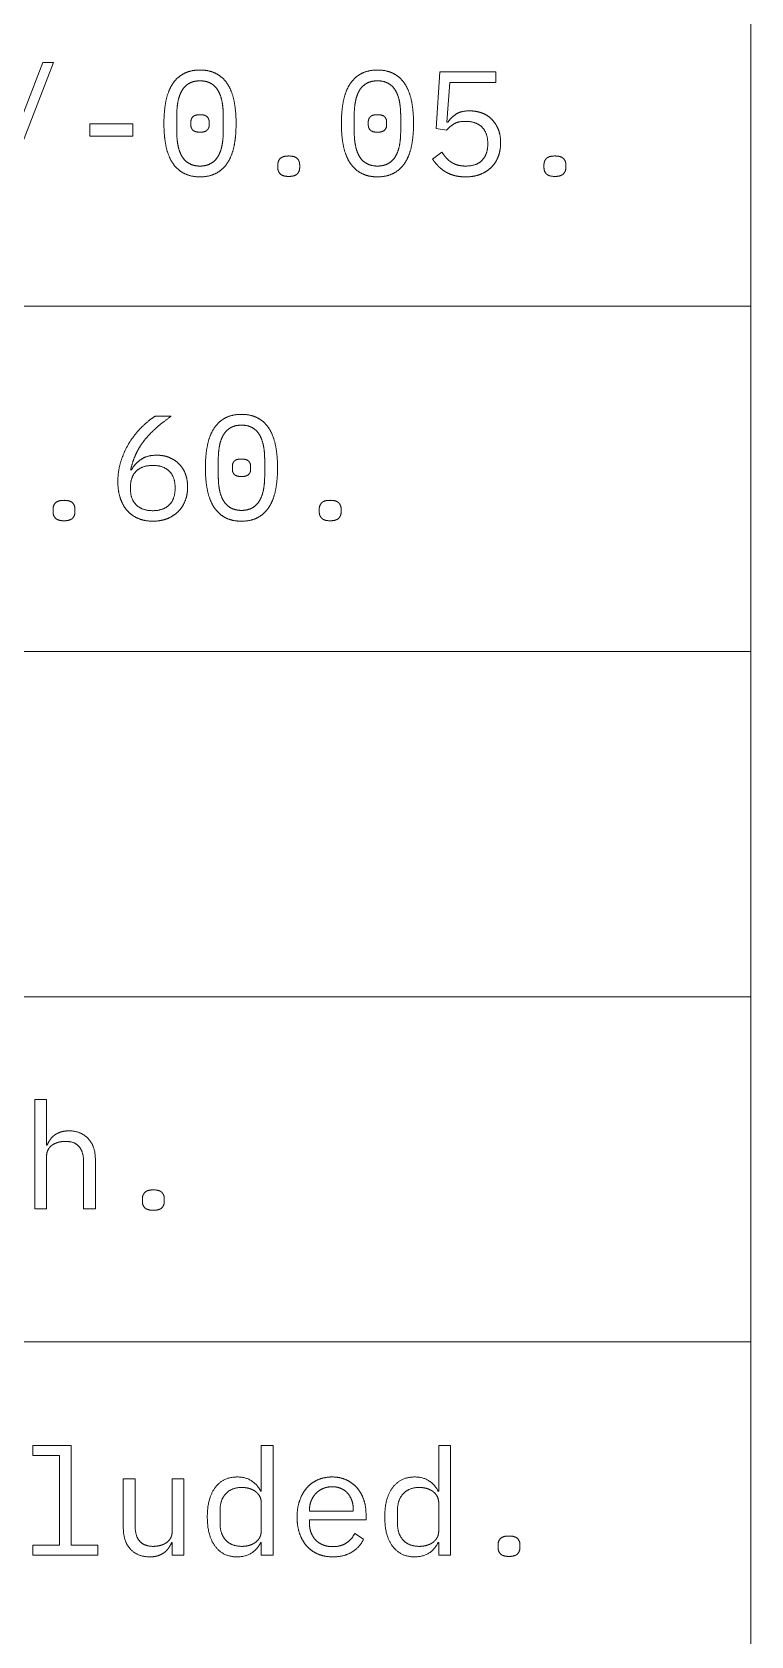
# Model space of a CAD drawing. Header units: millimetres. Extents: x 25 to 584, y 11 to 410.
# Drawn here: x 552.17 to 566.75, y 73.39 to 105.91 of the extents above; entities that cross this region are included whole.
import ezdxf

# ---------------------------------------------------------------- set-up
doc = ezdxf.new("R2010")
doc.units = ezdxf.units.MM
doc.layers.add('dims', color=7, linetype='Continuous', lineweight=5)

msp = doc.modelspace()

# ---------------------------------------------------------------- linework, layer by layer
at = {"layer": 'dims'}
for p, q in [((566.75, 30.35), (566.75, 135.35)), ((552.387, 105.29), (551.343, 102.596)), ((551.559, 102.596), (552.603, 105.29)), ((552.603, 105.29), (552.387, 105.29)), ((560.436, 105.104), (560.361, 103.952)), ((561.576, 105.104), (560.436, 105.104)), ((561.576, 104.885), (561.576, 105.104)), ((560.58, 104.084), (560.64, 104.885)), ((560.64, 104.885), (561.576, 104.885)), ((555.102, 103.886), (555.102, 104.228)), ((555.387, 104.09), (555.387, 104.024)), ((555.759, 104.024), (555.759, 104.09)), ((556.044, 104.228), (556.044, 103.886)), ((558.702, 103.886), (558.702, 104.228)), ((558.987, 104.09), (558.987, 104.024)), ((559.359, 104.024), (559.359, 104.09)), ((559.644, 104.228), (559.644, 103.886)), ((560.601, 104.084), (560.58, 104.084)), ((553.338, 104.048), (553.338, 103.796)), ((554.208, 104.048), (553.338, 104.048)), ((553.338, 103.796), (554.208, 103.796)), ((554.208, 103.796), (554.208, 104.048)), ((560.361, 103.952), (560.574, 103.922)), ((560.481, 103.475), (560.292, 103.331)), ((561.411, 103.658), (561.411, 103.634)), ((557.151, 103.217), (557.151, 103.163)), ((557.595, 103.163), (557.595, 103.217)), ((562.551, 103.217), (562.551, 103.163)), ((562.995, 103.163), (562.995, 103.217)), ((432.22, 100.35), (566.75, 100.35)), ((554.989, 98.122), (554.665, 98.122)), ((555.944, 96.904), (555.944, 97.246)), ((556.885, 97.246), (556.885, 96.904)), ((554.179, 97.03), (554.164, 97.036)), ((556.229, 97.108), (556.229, 97.042)), ((556.6, 97.042), (556.6, 97.108)), ((554.161, 96.652), (554.161, 96.676)), ((555.067, 96.676), (555.067, 96.652)), ((552.592, 96.235), (552.592, 96.181)), ((553.036, 96.181), (553.036, 96.235)), ((557.992, 96.235), (557.992, 96.181)), ((558.436, 96.181), (558.436, 96.235)), ((432.22, 93.35), (566.75, 93.35)), ((432.22, 86.35), (566.75, 86.35)), ((552.221, 84.266), (552.221, 82.046)), ((552.461, 84.266), (552.221, 84.266)), ((552.461, 83.342), (552.461, 84.266)), ((552.472, 83.342), (552.461, 83.342)), ((552.461, 82.046), (552.461, 83.12)), ((553.211, 82.997), (553.211, 82.046)), ((553.451, 82.046), (553.451, 83.039)), ((552.221, 82.046), (552.461, 82.046)), ((553.211, 82.046), (553.451, 82.046)), ((554.404, 82.253), (554.404, 82.199)), ((554.849, 82.199), (554.849, 82.253)), ((432.22, 79.35), (566.75, 79.35)), ((552.181, 77.248), (552.181, 77.044)), ((552.961, 77.248), (552.181, 77.248)), ((552.961, 75.232), (552.961, 77.248)), ((556.816, 77.248), (556.816, 76.324)), ((557.056, 77.248), (556.816, 77.248)), ((557.056, 75.028), (557.056, 77.248)), ((560.416, 77.248), (560.416, 76.324)), ((560.656, 77.248), (560.416, 77.248)), ((560.656, 75.028), (560.656, 77.248)), ((552.181, 77.044), (552.721, 77.044)), ((552.721, 77.044), (552.721, 75.232)), ((554.017, 76.576), (554.017, 75.583)), ((554.257, 76.576), (554.017, 76.576)), ((554.257, 75.625), (554.257, 76.576)), ((555.007, 76.576), (555.007, 75.502)), ((555.247, 76.576), (555.007, 76.576)), ((555.247, 75.028), (555.247, 76.576)), ((556.816, 76.324), (556.804, 76.324)), ((560.416, 76.324), (560.404, 76.324)), ((555.979, 75.67), (555.979, 75.934)), ((556.816, 76.081), (556.816, 75.523)), ((557.794, 75.922), (557.794, 75.943)), ((558.682, 75.922), (557.794, 75.922)), ((558.682, 75.955), (558.682, 75.922)), ((558.941, 75.742), (558.941, 75.856)), ((559.579, 75.67), (559.579, 75.934)), ((560.416, 76.081), (560.416, 75.523)), ((557.794, 75.742), (558.941, 75.742)), ((557.794, 75.67), (557.794, 75.742)), ((558.889, 75.349), (558.712, 75.469)), ((552.181, 75.232), (552.181, 75.028)), ((552.721, 75.232), (552.181, 75.232)), ((553.501, 75.232), (552.961, 75.232)), ((553.501, 75.028), (553.501, 75.232)), ((554.996, 75.28), (555.007, 75.28)), ((555.007, 75.28), (555.007, 75.028)), ((556.804, 75.28), (556.816, 75.28)), ((556.816, 75.28), (556.816, 75.028)), ((560.404, 75.28), (560.416, 75.28)), ((560.416, 75.28), (560.416, 75.028)), ((561.619, 75.235), (561.619, 75.181)), ((562.064, 75.181), (562.064, 75.235)), ((552.181, 75.028), (553.501, 75.028)), ((555.007, 75.028), (555.247, 75.028)), ((556.816, 75.028), (557.056, 75.028)), ((560.416, 75.028), (560.656, 75.028))]:
    msp.add_line(p, q, dxfattribs=at)
for points in [[(555.015, 104.855), (555.105, 104.993), (555.243, 105.066)], [(555.243, 105.066), (555.381, 105.14), (555.573, 105.14)], [(555.573, 105.14), (555.765, 105.14), (555.903, 105.066)], [(555.903, 105.066), (556.041, 104.993), (556.131, 104.855)], [(558.615, 104.855), (558.705, 104.993), (558.843, 105.066)], [(558.843, 105.066), (558.981, 105.14), (559.173, 105.14)], [(559.173, 105.14), (559.365, 105.14), (559.503, 105.066)], [(559.503, 105.066), (559.641, 104.993), (559.731, 104.855)], [(554.883, 104.515), (554.925, 104.717), (555.015, 104.855)], [(555.211, 104.732), (555.156, 104.642), (555.129, 104.513)], [(555.357, 104.871), (555.267, 104.822), (555.211, 104.732)], [(555.573, 104.921), (555.447, 104.921), (555.357, 104.871)], [(555.789, 104.871), (555.699, 104.921), (555.573, 104.921)], [(555.934, 104.732), (555.879, 104.822), (555.789, 104.871)], [(556.017, 104.513), (555.99, 104.642), (555.934, 104.732)], [(556.131, 104.855), (556.221, 104.717), (556.263, 104.515)], [(558.483, 104.515), (558.525, 104.717), (558.615, 104.855)], [(558.811, 104.732), (558.756, 104.642), (558.729, 104.513)], [(558.957, 104.871), (558.867, 104.822), (558.811, 104.732)], [(559.173, 104.921), (559.047, 104.921), (558.957, 104.871)], [(559.389, 104.871), (559.299, 104.921), (559.173, 104.921)], [(559.534, 104.732), (559.479, 104.822), (559.389, 104.871)], [(559.617, 104.513), (559.59, 104.642), (559.534, 104.732)], [(559.731, 104.855), (559.821, 104.717), (559.863, 104.515)], [(554.841, 104.057), (554.841, 104.312), (554.883, 104.515)], [(555.129, 104.513), (555.102, 104.384), (555.102, 104.228)], [(556.044, 104.228), (556.044, 104.384), (556.017, 104.513)], [(556.263, 104.515), (556.305, 104.312), (556.305, 104.057)], [(558.441, 104.057), (558.441, 104.312), (558.483, 104.515)], [(558.729, 104.513), (558.702, 104.384), (558.702, 104.228)], [(559.644, 104.228), (559.644, 104.384), (559.617, 104.513)], [(559.863, 104.515), (559.905, 104.312), (559.905, 104.057)], [(555.387, 104.09), (555.387, 104.15), (555.427, 104.192)], [(555.427, 104.192), (555.468, 104.234), (555.573, 104.234)], [(555.573, 104.234), (555.678, 104.234), (555.718, 104.192)], [(555.718, 104.192), (555.759, 104.15), (555.759, 104.09)], [(558.987, 104.09), (558.987, 104.15), (559.027, 104.192)], [(559.027, 104.192), (559.068, 104.234), (559.173, 104.234)], [(559.173, 104.234), (559.278, 104.234), (559.318, 104.192)], [(559.318, 104.192), (559.359, 104.15), (559.359, 104.09)], [(560.601, 104.084), (560.679, 104.189), (560.775, 104.251)], [(560.958, 104.099), (560.808, 104.099), (560.725, 104.048)], [(560.775, 104.251), (560.871, 104.312), (561.039, 104.312)], [(561.294, 103.982), (561.177, 104.099), (560.958, 104.099)], [(561.039, 104.312), (561.177, 104.312), (561.292, 104.269)], [(561.292, 104.269), (561.408, 104.225), (561.492, 104.141)], [(561.492, 104.141), (561.576, 104.057), (561.624, 103.939)], [(554.883, 103.598), (554.841, 103.799), (554.841, 104.057)], [(555.102, 103.886), (555.102, 103.727), (555.129, 103.6)], [(555.427, 103.922), (555.387, 103.964), (555.387, 104.024)], [(555.573, 103.88), (555.468, 103.88), (555.427, 103.922)], [(555.718, 103.922), (555.678, 103.88), (555.573, 103.88)], [(555.759, 104.024), (555.759, 103.964), (555.718, 103.922)], [(556.017, 103.6), (556.044, 103.727), (556.044, 103.886)], [(556.305, 104.057), (556.305, 103.799), (556.263, 103.598)], [(558.483, 103.598), (558.441, 103.799), (558.441, 104.057)], [(558.702, 103.886), (558.702, 103.727), (558.729, 103.6)], [(559.027, 103.922), (558.987, 103.964), (558.987, 104.024)], [(559.173, 103.88), (559.068, 103.88), (559.027, 103.922)], [(559.318, 103.922), (559.278, 103.88), (559.173, 103.88)], [(559.359, 104.024), (559.359, 103.964), (559.318, 103.922)], [(559.617, 103.6), (559.644, 103.727), (559.644, 103.886)], [(559.905, 104.057), (559.905, 103.799), (559.863, 103.598)], [(560.725, 104.048), (560.643, 103.997), (560.574, 103.922)], [(561.411, 103.658), (561.411, 103.865), (561.294, 103.982)], [(561.624, 103.939), (561.672, 103.82), (561.672, 103.667)], [(555.015, 103.259), (554.925, 103.397), (554.883, 103.598)], [(555.129, 103.6), (555.156, 103.472), (555.211, 103.382)], [(555.934, 103.382), (555.99, 103.472), (556.017, 103.6)], [(556.263, 103.598), (556.221, 103.397), (556.131, 103.259)], [(558.615, 103.259), (558.525, 103.397), (558.483, 103.598)], [(558.729, 103.6), (558.756, 103.472), (558.811, 103.382)], [(559.534, 103.382), (559.59, 103.472), (559.617, 103.6)], [(559.863, 103.598), (559.821, 103.397), (559.731, 103.259)], [(560.481, 103.475), (560.523, 103.412), (560.566, 103.361)], [(561.295, 103.31), (561.411, 103.427), (561.411, 103.634)], [(561.672, 103.667), (561.672, 103.514), (561.624, 103.387)], [(555.243, 103.048), (555.105, 103.121), (555.015, 103.259)], [(555.211, 103.382), (555.267, 103.292), (555.357, 103.243)], [(555.357, 103.243), (555.447, 103.193), (555.573, 103.193)], [(555.573, 103.193), (555.699, 103.193), (555.789, 103.243)], [(555.789, 103.243), (555.879, 103.292), (555.934, 103.382)], [(556.131, 103.259), (556.041, 103.121), (555.903, 103.048)], [(557.151, 103.217), (557.151, 103.295), (557.2, 103.346)], [(557.2, 103.034), (557.151, 103.085), (557.151, 103.163)], [(557.2, 103.346), (557.25, 103.397), (557.373, 103.397)], [(557.373, 103.397), (557.496, 103.397), (557.545, 103.346)], [(557.545, 103.346), (557.595, 103.295), (557.595, 103.217)], [(557.595, 103.163), (557.595, 103.085), (557.545, 103.034)], [(558.843, 103.048), (558.705, 103.121), (558.615, 103.259)], [(558.811, 103.382), (558.867, 103.292), (558.957, 103.243)], [(558.957, 103.243), (559.047, 103.193), (559.173, 103.193)], [(559.173, 103.193), (559.299, 103.193), (559.389, 103.243)], [(559.389, 103.243), (559.479, 103.292), (559.534, 103.382)], [(559.731, 103.259), (559.641, 103.121), (559.503, 103.048)], [(560.4, 103.199), (560.34, 103.262), (560.292, 103.331)], [(560.539, 103.085), (560.46, 103.136), (560.4, 103.199)], [(560.566, 103.361), (560.61, 103.31), (560.667, 103.273)], [(560.667, 103.273), (560.724, 103.235), (560.796, 103.214)], [(560.796, 103.214), (560.868, 103.193), (560.964, 103.193)], [(560.964, 103.193), (561.18, 103.193), (561.295, 103.31)], [(561.483, 103.168), (561.39, 103.076), (561.258, 103.025)], [(561.624, 103.387), (561.576, 103.259), (561.483, 103.168)], [(562.551, 103.217), (562.551, 103.295), (562.6, 103.346)], [(562.6, 103.034), (562.551, 103.085), (562.551, 103.163)], [(562.6, 103.346), (562.65, 103.397), (562.773, 103.397)], [(562.773, 103.397), (562.896, 103.397), (562.945, 103.346)], [(562.945, 103.346), (562.995, 103.295), (562.995, 103.217)], [(562.995, 103.163), (562.995, 103.085), (562.945, 103.034)], [(555.573, 102.974), (555.381, 102.974), (555.243, 103.048)], [(555.903, 103.048), (555.765, 102.974), (555.573, 102.974)], [(557.373, 102.983), (557.25, 102.983), (557.2, 103.034)], [(557.545, 103.034), (557.496, 102.983), (557.373, 102.983)], [(559.173, 102.974), (558.981, 102.974), (558.843, 103.048)], [(559.503, 103.048), (559.365, 102.974), (559.173, 102.974)], [(560.722, 103.004), (560.619, 103.034), (560.539, 103.085)], [(560.958, 102.974), (560.826, 102.974), (560.722, 103.004)], [(561.258, 103.025), (561.126, 102.974), (560.958, 102.974)], [(562.773, 102.983), (562.65, 102.983), (562.6, 103.034)], [(562.945, 103.034), (562.896, 102.983), (562.773, 102.983)], [(554.157, 97.61), (554.266, 97.78), (554.401, 97.91)], [(554.401, 97.91), (554.536, 98.041), (554.665, 98.122)], [(554.989, 98.122), (554.819, 97.999), (554.685, 97.882)], [(555.856, 97.873), (555.946, 98.011), (556.084, 98.084)], [(556.199, 97.889), (556.109, 97.84), (556.053, 97.75)], [(556.084, 98.084), (556.222, 98.158), (556.414, 98.158)], [(556.414, 97.939), (556.289, 97.939), (556.199, 97.889)], [(556.414, 98.158), (556.606, 98.158), (556.744, 98.084)], [(556.63, 97.889), (556.54, 97.939), (556.414, 97.939)], [(556.776, 97.75), (556.72, 97.84), (556.63, 97.889)], [(556.744, 98.084), (556.882, 98.011), (556.972, 97.873)], [(553.977, 97.235), (554.047, 97.441), (554.157, 97.61)], [(554.449, 97.637), (554.347, 97.51), (554.278, 97.364)], [(554.685, 97.882), (554.551, 97.765), (554.449, 97.637)], [(555.724, 97.532), (555.766, 97.735), (555.856, 97.873)], [(556.053, 97.75), (555.997, 97.66), (555.97, 97.531)], [(556.858, 97.531), (556.831, 97.66), (556.776, 97.75)], [(556.972, 97.873), (557.062, 97.735), (557.104, 97.532)], [(554.278, 97.364), (554.209, 97.219), (554.164, 97.036)], [(554.179, 97.03), (554.254, 97.159), (554.377, 97.244)], [(554.377, 97.244), (554.5, 97.33), (554.695, 97.33)], [(554.695, 97.33), (554.834, 97.33), (554.947, 97.285)], [(554.947, 97.285), (555.061, 97.24), (555.145, 97.156)], [(555.682, 97.075), (555.682, 97.33), (555.724, 97.532)], [(555.97, 97.531), (555.944, 97.402), (555.944, 97.246)], [(556.269, 97.21), (556.309, 97.252), (556.414, 97.252)], [(556.414, 97.252), (556.519, 97.252), (556.56, 97.21)], [(556.885, 97.246), (556.885, 97.402), (556.858, 97.531)], [(557.104, 97.532), (557.146, 97.33), (557.146, 97.075)], [(553.906, 96.796), (553.906, 97.03), (553.977, 97.235)], [(554.28, 97.006), (554.161, 96.889), (554.161, 96.676)], [(554.614, 97.123), (554.399, 97.123), (554.28, 97.006)], [(554.949, 97.006), (554.83, 97.123), (554.614, 97.123)], [(555.067, 96.676), (555.067, 96.889), (554.949, 97.006)], [(555.145, 97.156), (555.229, 97.072), (555.276, 96.952)], [(555.276, 96.952), (555.322, 96.832), (555.322, 96.685)], [(555.724, 96.616), (555.682, 96.817), (555.682, 97.075)], [(556.229, 97.108), (556.229, 97.168), (556.269, 97.21)], [(556.269, 96.94), (556.229, 96.982), (556.229, 97.042)], [(556.414, 96.898), (556.309, 96.898), (556.269, 96.94)], [(556.56, 96.94), (556.519, 96.898), (556.414, 96.898)], [(556.56, 97.21), (556.6, 97.168), (556.6, 97.108)], [(556.6, 97.042), (556.6, 96.982), (556.56, 96.94)], [(557.146, 97.075), (557.146, 96.817), (557.104, 96.616)], [(553.956, 96.46), (553.906, 96.61), (553.906, 96.796)], [(554.161, 96.652), (554.161, 96.439), (554.28, 96.322)], [(554.949, 96.322), (555.067, 96.439), (555.067, 96.652)], [(555.322, 96.685), (555.322, 96.532), (555.271, 96.405)], [(555.856, 96.277), (555.766, 96.415), (555.724, 96.616)], [(555.944, 96.904), (555.944, 96.745), (555.97, 96.617)], [(555.97, 96.617), (555.997, 96.49), (556.053, 96.4)], [(556.776, 96.4), (556.831, 96.49), (556.858, 96.617)], [(556.858, 96.617), (556.885, 96.745), (556.885, 96.904)], [(557.104, 96.616), (557.062, 96.415), (556.972, 96.277)], [(552.592, 96.235), (552.592, 96.313), (552.642, 96.364)], [(552.642, 96.364), (552.691, 96.415), (552.814, 96.415)], [(552.814, 96.415), (552.937, 96.415), (552.987, 96.364)], [(552.987, 96.364), (553.036, 96.313), (553.036, 96.235)], [(554.097, 96.206), (554.005, 96.31), (553.956, 96.46)], [(554.28, 96.322), (554.399, 96.205), (554.614, 96.205)], [(554.614, 96.205), (554.83, 96.205), (554.949, 96.322)], [(555.271, 96.405), (555.22, 96.277), (555.129, 96.185)], [(556.084, 96.065), (555.946, 96.139), (555.856, 96.277)], [(556.053, 96.4), (556.109, 96.31), (556.199, 96.26)], [(556.63, 96.26), (556.72, 96.31), (556.776, 96.4)], [(556.972, 96.277), (556.882, 96.139), (556.744, 96.065)], [(557.992, 96.235), (557.992, 96.313), (558.042, 96.364)], [(558.042, 96.364), (558.091, 96.415), (558.214, 96.415)], [(558.214, 96.415), (558.337, 96.415), (558.387, 96.364)], [(558.387, 96.364), (558.436, 96.313), (558.436, 96.235)], [(552.642, 96.052), (552.592, 96.103), (552.592, 96.181)], [(552.814, 96.001), (552.691, 96.001), (552.642, 96.052)], [(552.987, 96.052), (552.937, 96.001), (552.814, 96.001)], [(553.036, 96.181), (553.036, 96.103), (552.987, 96.052)], [(554.32, 96.047), (554.189, 96.103), (554.097, 96.206)], [(554.617, 95.992), (554.452, 95.992), (554.32, 96.047)], [(554.907, 96.043), (554.776, 95.992), (554.617, 95.992)], [(555.129, 96.185), (555.037, 96.094), (554.907, 96.043)], [(556.414, 95.992), (556.222, 95.992), (556.084, 96.065)], [(556.199, 96.26), (556.289, 96.211), (556.414, 96.211)], [(556.414, 96.211), (556.54, 96.211), (556.63, 96.26)], [(556.744, 96.065), (556.606, 95.992), (556.414, 95.992)], [(558.042, 96.052), (557.992, 96.103), (557.992, 96.181)], [(558.214, 96.001), (558.091, 96.001), (558.042, 96.052)], [(558.387, 96.052), (558.337, 96.001), (558.214, 96.001)], [(558.436, 96.181), (558.436, 96.103), (558.387, 96.052)], [(552.621, 83.543), (552.674, 83.582), (552.745, 83.606)], [(552.745, 83.606), (552.817, 83.63), (552.914, 83.63)], [(552.914, 83.63), (553.156, 83.63), (553.304, 83.475)], [(552.472, 83.342), (552.496, 83.399), (552.532, 83.451)], [(552.58, 83.345), (552.526, 83.309), (552.494, 83.252)], [(552.532, 83.451), (552.569, 83.504), (552.621, 83.543)], [(552.703, 83.399), (552.634, 83.381), (552.58, 83.345)], [(552.844, 83.417), (552.772, 83.417), (552.703, 83.399)], [(553.117, 83.313), (553.024, 83.417), (552.844, 83.417)], [(553.211, 82.997), (553.211, 83.21), (553.117, 83.313)], [(553.304, 83.475), (553.451, 83.321), (553.451, 83.039)], [(552.494, 83.252), (552.461, 83.195), (552.461, 83.12)], [(554.404, 82.253), (554.404, 82.331), (554.454, 82.382)], [(554.454, 82.382), (554.504, 82.433), (554.626, 82.433)], [(554.626, 82.433), (554.749, 82.433), (554.799, 82.382)], [(554.799, 82.382), (554.849, 82.331), (554.849, 82.253)], [(554.454, 82.07), (554.404, 82.121), (554.404, 82.199)], [(554.626, 82.019), (554.504, 82.019), (554.454, 82.07)], [(554.799, 82.07), (554.749, 82.019), (554.626, 82.019)], [(554.849, 82.199), (554.849, 82.121), (554.799, 82.07)], [(555.882, 76.399), (556.042, 76.612), (556.327, 76.612)], [(556.327, 76.612), (556.654, 76.612), (556.804, 76.324)], [(557.74, 76.391), (557.834, 76.498), (557.964, 76.555)], [(557.964, 76.555), (558.094, 76.612), (558.254, 76.612)], [(558.254, 76.612), (558.409, 76.612), (558.537, 76.555)], [(558.537, 76.555), (558.664, 76.498), (558.754, 76.397)], [(559.482, 76.399), (559.642, 76.612), (559.927, 76.612)], [(559.927, 76.612), (560.254, 76.612), (560.404, 76.324)], [(555.721, 75.802), (555.721, 76.186), (555.882, 76.399)], [(556.095, 76.271), (555.979, 76.144), (555.979, 75.934)], [(556.421, 76.399), (556.211, 76.399), (556.095, 76.271)], [(556.574, 76.378), (556.501, 76.399), (556.421, 76.399)], [(556.7, 76.316), (556.646, 76.357), (556.574, 76.378)], [(556.785, 76.217), (556.754, 76.276), (556.7, 76.316)], [(556.816, 76.081), (556.816, 76.159), (556.785, 76.217)], [(557.542, 75.799), (557.542, 75.985), (557.595, 76.135)], [(557.595, 76.135), (557.647, 76.285), (557.74, 76.391)], [(557.829, 76.13), (557.794, 76.045), (557.794, 75.943)], [(557.925, 76.279), (557.864, 76.216), (557.829, 76.13)], [(558.07, 76.378), (557.986, 76.342), (557.925, 76.279)], [(558.254, 76.414), (558.154, 76.414), (558.07, 76.378)], [(558.429, 76.381), (558.349, 76.414), (558.254, 76.414)], [(558.564, 76.286), (558.509, 76.348), (558.429, 76.381)], [(558.651, 76.141), (558.619, 76.225), (558.564, 76.286)], [(558.682, 75.955), (558.682, 76.057), (558.651, 76.141)], [(558.754, 76.397), (558.844, 76.297), (558.892, 76.159)], [(558.892, 76.159), (558.941, 76.021), (558.941, 75.856)], [(559.321, 75.802), (559.321, 76.186), (559.482, 76.399)], [(559.695, 76.271), (559.579, 76.144), (559.579, 75.934)], [(560.021, 76.399), (559.811, 76.399), (559.695, 76.271)], [(560.174, 76.378), (560.101, 76.399), (560.021, 76.399)], [(560.3, 76.316), (560.246, 76.357), (560.174, 76.378)], [(560.385, 76.217), (560.354, 76.276), (560.3, 76.316)], [(560.416, 76.081), (560.416, 76.159), (560.385, 76.217)], [(555.882, 75.205), (555.721, 75.418), (555.721, 75.802)], [(557.593, 75.467), (557.542, 75.616), (557.542, 75.799)], [(559.482, 75.205), (559.321, 75.418), (559.321, 75.802)], [(554.164, 75.146), (554.017, 75.301), (554.017, 75.583)], [(554.257, 75.625), (554.257, 75.412), (554.35, 75.309)], [(554.974, 75.368), (555.007, 75.424), (555.007, 75.502)], [(555.979, 75.67), (555.979, 75.46), (556.095, 75.332)], [(556.785, 75.386), (556.816, 75.445), (556.816, 75.523)], [(557.739, 75.212), (557.644, 75.319), (557.593, 75.467)], [(557.794, 75.67), (557.794, 75.568), (557.827, 75.481)], [(557.827, 75.481), (557.861, 75.394), (557.922, 75.331)], [(558.538, 75.271), (558.652, 75.343), (558.712, 75.469)], [(559.579, 75.67), (559.579, 75.46), (559.695, 75.332)], [(560.385, 75.386), (560.416, 75.445), (560.416, 75.523)], [(554.554, 74.992), (554.311, 74.992), (554.164, 75.146)], [(554.35, 75.309), (554.444, 75.205), (554.624, 75.205)], [(554.624, 75.205), (554.695, 75.205), (554.765, 75.223)], [(554.765, 75.223), (554.834, 75.241), (554.887, 75.277)], [(554.935, 75.17), (554.899, 75.118), (554.847, 75.079)], [(554.887, 75.277), (554.941, 75.313), (554.974, 75.368)], [(554.996, 75.28), (554.971, 75.223), (554.935, 75.17)], [(556.327, 74.992), (556.042, 74.992), (555.882, 75.205)], [(556.095, 75.332), (556.211, 75.205), (556.421, 75.205)], [(556.804, 75.28), (556.654, 74.992), (556.327, 74.992)], [(556.421, 75.205), (556.501, 75.205), (556.574, 75.226)], [(556.574, 75.226), (556.646, 75.247), (556.7, 75.287)], [(556.7, 75.287), (556.754, 75.328), (556.785, 75.386)], [(557.967, 75.049), (557.834, 75.106), (557.739, 75.212)], [(557.922, 75.331), (557.984, 75.268), (558.072, 75.233)], [(558.072, 75.233), (558.161, 75.199), (558.269, 75.199)], [(558.269, 75.199), (558.424, 75.199), (558.538, 75.271)], [(558.889, 75.349), (558.821, 75.193), (558.66, 75.092)], [(559.927, 74.992), (559.642, 74.992), (559.482, 75.205)], [(559.695, 75.332), (559.811, 75.205), (560.021, 75.205)], [(560.404, 75.28), (560.254, 74.992), (559.927, 74.992)], [(560.021, 75.205), (560.101, 75.205), (560.174, 75.226)], [(560.174, 75.226), (560.246, 75.247), (560.3, 75.287)], [(560.3, 75.287), (560.354, 75.328), (560.385, 75.386)], [(561.619, 75.235), (561.619, 75.313), (561.669, 75.364)], [(561.669, 75.052), (561.619, 75.103), (561.619, 75.181)], [(561.669, 75.364), (561.719, 75.415), (561.841, 75.415)], [(561.841, 75.415), (561.964, 75.415), (562.014, 75.364)], [(562.014, 75.364), (562.064, 75.313), (562.064, 75.235)], [(562.064, 75.181), (562.064, 75.103), (562.014, 75.052)], [(554.722, 75.016), (554.651, 74.992), (554.554, 74.992)], [(554.847, 75.079), (554.794, 75.04), (554.722, 75.016)], [(558.269, 74.992), (558.101, 74.992), (557.967, 75.049)], [(558.66, 75.092), (558.499, 74.992), (558.269, 74.992)], [(561.841, 75.001), (561.719, 75.001), (561.669, 75.052)], [(562.014, 75.052), (561.964, 75.001), (561.841, 75.001)]]:
    msp.add_open_spline(points, degree=2, dxfattribs=at)

doc.saveas('drawing.dxf')
